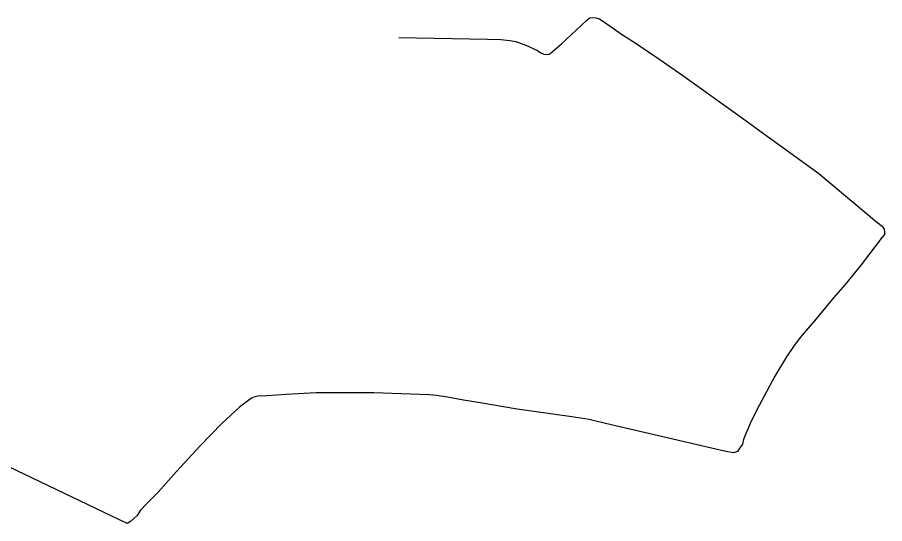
# Model space of a CAD drawing. Header units: millimetres. Extents: x 487814 to 495125, y 4392873 to 4398925.
# Drawn here: x 494349 to 495125, y 4396232 to 4396686 of the extents above; entities that cross this region are included whole.
import ezdxf

# ---------------------------------------------------------------- set-up
doc = ezdxf.new("R2010")
doc.units = ezdxf.units.MM
doc.layers.add('Cartografia_Base', color=8, linetype='Continuous')

msp = doc.modelspace()

# ---------------------------------------------------------------- linework, layer by layer
at = {"layer": 'Cartografia_Base'}
msp.add_polyline3d([(494690.29, 4396667.72, 84.31), (494769.66, 4396666.14, 83.37), (494781.63, 4396665.79, 83.57), (494789.58, 4396665.16, 83.51), (494795.02, 4396664.22, 83.51), (494803.84, 4396660.81, 83.45), (494814.37, 4396656, 83.46), (494817.39, 4396653.98, 83.27), (494819.97, 4396652.66, 83.18), (494823.57, 4396652.45, 83.17), (494825.23, 4396653.18, 83.16), (494835.76, 4396662, 83.14), (494858.28, 4396683.04, 83.22), (494861.28, 4396685.46, 83.27), (494863.75, 4396685.78, 83.32), (494866.58, 4396685.42, 83.37), (494869.72, 4396684.3, 83.36), (494876.37, 4396679.94, 83.3), (494890.39, 4396670.18, 83.35), (494902.54, 4396662.41, 83.22), (494922.89, 4396648.73, 83.29), (494944.49, 4396633.64, 83.2), (494997.78, 4396595.5, 83.25), (495019.96, 4396579.2, 83.47), (495033.47, 4396569.63, 83.49), (495066.01, 4396545.85, 83.83), (495117.64, 4396502.59, 84.88), (495122.72, 4396498.7, 84.88), (495124.46, 4396496.07, 84.99), (495124.98, 4396493.73, 84.99), (495125.03, 4396492.31, 85.03), (495124.76, 4396491.17, 85.01), (495122.79, 4396488.83, 84.99), (495103.94, 4396464, 84.5), (495089.66, 4396446.53, 84.03), (495079.31, 4396434.42, 83.8), (495063.71, 4396415.66, 83.42), (495049.51, 4396399.11, 82.97), (495043.44, 4396390.82, 82.85), (495037.32, 4396381.8, 82.88), (495026.73, 4396364.31, 82.64), (495010.4, 4396333.69, 82.3), (495004.59, 4396322.05, 82.18), (495002.94, 4396317.46, 82.1), (495001.1, 4396313.54, 81.63), (494998.76, 4396307.6, 81.51), (494997.83, 4396303.5, 81.48), (494995.33, 4396300.08, 81.01), (494993.43, 4396296.89, 81.21), (494989.82, 4396295.73, 81.84), (494982.74, 4396296.77, 81.92), (494875.32, 4396322.13, 83.05), (494860.53, 4396325.43, 83.22), (494845.15, 4396327.84, 83.62), (494796.08, 4396334.95, 83.91), (494761.1, 4396340.93, 83.92), (494748.05, 4396342.85, 83.92), (494733.8, 4396345.5, 83.99), (494723.91, 4396347.16, 84.05), (494717.46, 4396347.7, 84.06), (494667.85, 4396349.38, 84.28), (494637.92, 4396349.56, 84.44), (494616.14, 4396349.36, 84.67), (494589.5, 4396348.09, 84.45), (494572.06, 4396346.81, 84.6), (494564.44, 4396346.46, 84.59), (494561.28, 4396345.8, 84.59), (494558.39, 4396344.77, 84.59), (494547.7, 4396336.64, 84.85), (494531.73, 4396321.99, 85.22), (494512.49, 4396301.92, 85.39), (494491.25, 4396278.91, 85.47), (494474.9, 4396260.59, 85.68), (494465.03, 4396250.54, 85.67), (494458.85, 4396244.48, 85.94), (494456.09, 4396239.66, 85.98), (494449.97, 4396234.12, 86.45), (494447.12, 4396232.28, 86.53), (494334.18, 4396286.45, 87.62)], dxfattribs=at)

doc.saveas('drawing.dxf')
